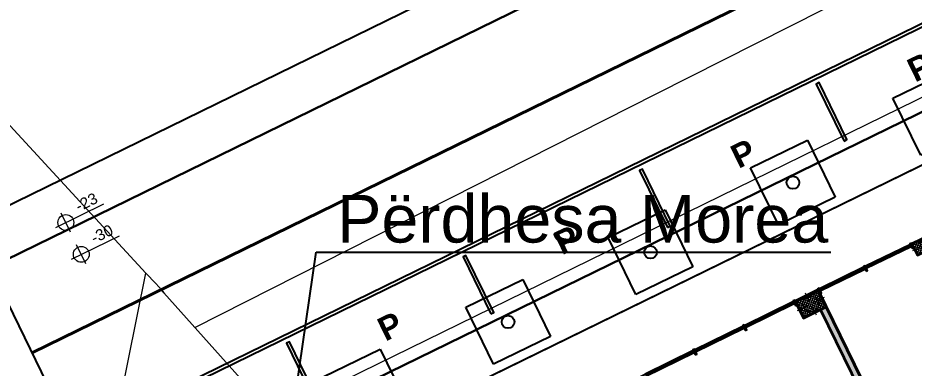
# Model space of a CAD drawing. Header units: metres. Extents: x 7511825 to 7512099, y 4692231 to 4692445.
# Drawn here: x 7511865.49 to 7511893.77, y 4692384.83 to 4692395.86 of the extents above; entities that cross this region are included whole.
import ezdxf
from ezdxf import colors
from ezdxf.entities.mleader import LeaderData, LeaderLine
from ezdxf.math import Vec2, Vec3

# ---------------------------------------------------------------- set-up
doc = ezdxf.new("R2010")
doc.units = ezdxf.units.M
doc.header["$XCLIPFRAME"] = 0
doc.header["$PDMODE"] = 32
doc.header["$PDSIZE"] = 0.5
for name, color, linetype, lineweight in [('- lokalet e_Pen_No__132', 255, 'Continuous', 0), ('A - Alumil_Pen_No__102', 254, 'Continuous', 13), ('A - Alumil_Pen_No__42', 8, 'Continuous', 25), ('A - Muret_Pen_No__7', 7, 'Continuous', 35), ('A - Perdhesa Polyine_Pen_No__6', 1, 'Continuous', 0), ('A - Pllaka Suteren_Pen_No__42', 8, 'Continuous', 25), ('A - Sanitaria_Pen_No__42', 8, 'Continuous', 25), ('A - Shtyllat_Pen_No__1', 7, 'Continuous', 0), ('A - Shtyllat_Pen_No__7', 7, 'Continuous', 35), ('Drawing & Figure_Pen_No__42', 8, 'Continuous', 25), ('Parcela Baze', 7, 'Continuous', 0), ('Site & Landscape - Terrain_Pen_No__42', 8, 'Continuous', 25)]:
    doc.layers.add(name, color=color, linetype=linetype, lineweight=lineweight)
for name, color, linetype in [('A - Alumil', 7, 'Continuous'), ('A - Muret', 7, 'Continuous'), ('A - Pllaka Suteren', 7, 'Continuous'), ('A - Shtyllat', 7, 'Continuous'), ('fer +', 32, 'Continuous'), ('Site & Landscape - Terrain', 7, 'Continuous')]:
    doc.layers.add(name, color=color, linetype=linetype)
for name, color, linetype, lineweight, true_color in [('Annotation - Text_Pen_No__108', 7, 'Continuous', 13, 0xfd8379), ('Annotation - Text_Pen_No__62', 7, 'Continuous', 20, 0xaaaaaa), ('Drawing & Figure_Pen_No__108', 7, 'Continuous', 13, 0xfd8379), ('parcelat e vjetra', 7, 'Continuous', 0, 0x848443)]:
    doc.layers.add(name, color=color, linetype=linetype, lineweight=lineweight, true_color=true_color)
doc.styles.add('GENERATED_STYLE_1', font='arial.ttf')
doc.styles.add('GENERATED_STYLE_2', font='arialbd.ttf')
doc.styles.get("Standard").update_dxf_attribs({"font": 'arial.ttf'})
picture_1 = doc.add_image_def('image1.tif', size_in_pixel=(11235, 8447))
picture_2 = doc.add_image_def('image2.png', size_in_pixel=(905, 1019))
pattern_1 = [(44.99999999999999, (0, 0), (-45.96193909124158, 45.96193909124162), []), (135.0000000000002, (0, 0), (45.96193909124145, 45.96193909124175), [])]
pattern_2 = [(44.99999999999999, (0, 0), (-79.54951288348656, 79.54951288348661), []), (44.99999999999999, (-26.51650429449552, 26.51650429449554), (-79.54951288348656, 79.54951288348661), [])]

# ---------------------------------------------------------------- blocks, each defined once
blk = doc.blocks.new('Slab_1', base_point=(-1850.000000000003, -19000.83600967443))
at = {"layer": 'A - Pllaka Suteren_Pen_No__42', "color": 8, "linetype": 'Continuous', "lineweight": 25, "flags": 128}
blk.add_lwpolyline([(-1850.000000000003, -19000.83600967443), (52099.99999999999, -19000.83600967443), (52099.99999999999, 0), (2.220446049250313e-13, 0), (1.110223024625157e-12, -8550.830745419273), (-1850.000000000002, -8550.830745419273)], close=True, dxfattribs=at)
blk = doc.blocks.new('Slab_3', base_point=(59073.70514619522, 12104.20488908456))
at = {"layer": 'Site & Landscape - Terrain_Pen_No__42', "color": 8, "linetype": 'Continuous', "lineweight": 25, "flags": 128}
blk.add_lwpolyline([(59073.70514619522, 12104.20488908456), (-0.4540726961798081, 12098.17796194351), (-0.0644499180567637, 5988.256210970855, -0.09700013500266898), (478.3923614024191, 5666.512951378401), (2102.903750614875, 4042.001562165945, 0.1989122530165558), (3163.56326233219, 3602.66173394591), (48978.67965644036, 3602.641573385622, 0.1989123673796585), (50039.33982822018, 4041.981401605801), (51660.8915844806, 5663.533157866219, -0.1988155642940143), (52720.99303350056, 6102.872882029355), (59074.31717907935, 6105.239380060766)], format="xyb", close=True, dxfattribs=at)
blk = doc.blocks.new('Slab_4', base_point=(59074.31600689085, 6104.298371527963))
at = {"layer": 'Site & Landscape - Terrain_Pen_No__42', "color": 8, "linetype": 'Continuous', "lineweight": 25, "flags": 128}
blk.add_lwpolyline([(59074.31600689085, 6104.298371527963), (52721.11159973312, 6102.78912284332, 0.198850629036627), (51660.80776356255, 5663.449336948165), (50039.33982822018, 4041.981401605799, -0.1989123673796578), (48978.67965644036, 3602.641573385622), (3163.56326233219, 3602.661733945909, -0.1989122530165558), (2102.903750614876, 4042.001562165943), (478.3923614024204, 5666.5129513784, 0.1975766247407969), (-574.5564539164235, 6105.832957794789), (-671.9724631827688, 6106.333770794439, 0.1779822679354161), (-3872.137727001686, 4887.039193916909), (-5490.789180732588, 2966.793450167437), (-4346.721220894819, 2002.413098128519), (-3439.904615287006, 3128.775407374026, -0.16016692028357), (-1543.711309811395, 4451.617128605742, -0.2759228411107993), (-51.97053657508133, 4075.555505796262), (1481.583399929547, 2542.001569291635, 0.1989122559971561), (2542.242928849808, 2102.661741071595), (49599.99999999999, 2102.641573385623, 0.1989123673796559), (50660.66017177982, 2541.981401605799), (52283.05265317472, 4164.373883000701, -0.1988858525819911), (53343.55979034882, 4603.713703414345), (59074.46904149566, 4604.298388375846)], format="xyb", close=True, dxfattribs=at)
blk = doc.blocks.new('Slab_70', base_point=(59073.55211159042, 13604.20487223668))
at = {"layer": 'Site & Landscape - Terrain_Pen_No__42', "color": 8, "linetype": 'Continuous', "lineweight": 25, "flags": 128}
blk.add_lwpolyline([(59073.55211159042, 13604.20487223668), (-0.6071073009810621, 13598.17794509563), (-0.4540726961796485, 12098.17796194351), (59073.70514619522, 12104.20488908456)], close=True, dxfattribs=at)
blk = doc.blocks.new('Morph_1')
at = {"layer": 'Site & Landscape - Terrain_Pen_No__42', "color": 8, "linetype": 'Continuous', "lineweight": 25, "flags": 128}
for points in [[(0.145128764643232, 2102.641573385623), (49599.99999999999, 2102.641573385635), (49661.23383793244, 2102.641573385635), (49783.29401270874, 2112.623825903056), (49904.13439607187, 2132.521900694349), (50022.95081520777, 2162.20337935473), (50138.95256645043, 2201.470736540813), (50251.3676772843, 2250.062654469183), (50359.44804369393, 2307.655761943128), (50462.47440867288, 2373.866786334604), (50559.76114876037, 2448.255104200335), (50660.66017177983, 2541.981401605814), (52283.05265317472, 4164.373883000713), (52383.833907137, 4258.002256619035), (52481.11305739359, 4332.400499589562), (52584.13266678434, 4398.622034702548), (52692.20715680582, 4456.226168567599), (52804.61730955797, 4504.829555177853), (52920.61505402056, 4544.108747014417), (53039.42844434251, 4573.802347536228), (53160.26679701405, 4593.712750730913), (53282.32595273507, 4603.707456150196), (53343.55979034882, 4603.713703414359), (59074.46904149573, 4604.298388375861)], [(73150.24494963167, 2.132307174712064), (0.6148023873038269, -5.330642736424362)]]:
    blk.add_lwpolyline(points, dxfattribs=at)
blk = doc.blocks.new('Slab_74', base_point=(25950.07379589134, 3852.645114607745))
at = {"layer": 'Site & Landscape - Terrain_Pen_No__42', "color": 8, "linetype": 'Continuous', "lineweight": 25, "flags": 128}
blk.add_lwpolyline([(25950.07379589134, 3852.645114607745), (26050.07379589135, 3852.645114607745), (26050.07379589135, 5852.645114607746), (25950.07379589134, 5852.645114607746)], close=True, dxfattribs=at)
blk = doc.blocks.new('Slab_75', base_point=(19750.07379589134, 3852.645114607746))
at = {"layer": 'Site & Landscape - Terrain_Pen_No__42', "color": 8, "linetype": 'Continuous', "lineweight": 25, "flags": 128}
blk.add_lwpolyline([(19750.07379589134, 3852.645114607746), (19850.07379589134, 3852.645114607746), (19850.07379589134, 5852.645114607748), (19750.07379589134, 5852.645114607748)], close=True, dxfattribs=at)
blk = doc.blocks.new('Slab_76', base_point=(13550.07379589134, 3852.645114607747))
at = {"layer": 'Site & Landscape - Terrain_Pen_No__42', "color": 8, "linetype": 'Continuous', "lineweight": 25, "flags": 128}
blk.add_lwpolyline([(13550.07379589134, 3852.645114607747), (13650.07379589134, 3852.645114607747), (13650.07379589134, 5852.64511460775), (13550.07379589134, 5852.64511460775)], close=True, dxfattribs=at)
blk = doc.blocks.new('Slab_77', base_point=(7350.073795891333, 3852.645114607748))
at = {"layer": 'Site & Landscape - Terrain_Pen_No__42', "color": 8, "linetype": 'Continuous', "lineweight": 25, "flags": 128}
blk.add_lwpolyline([(7350.073795891333, 3852.645114607748), (7450.073795891335, 3852.645114607748), (7450.073795891335, 5852.645114607751), (7350.073795891333, 5852.645114607751)], close=True, dxfattribs=at)
blk = doc.blocks.new('Slab_78', base_point=(59074.01116263729, 9094.722134572661))
at = {"layer": 'Site & Landscape - Terrain_Pen_No__42', "color": 8, "linetype": 'Continuous', "lineweight": 25, "flags": 128}
blk.add_lwpolyline([(59074.01116263729, 9094.722134572661), (59074.01116263729, 9114.722134572663), (-0.2592613071214982, 9114.722134572668), (-0.2592613071215006, 9094.722134572667)], close=True, dxfattribs=at)
blk = doc.blocks.new('Slab_79', base_point=(50934.18757382021, 6004.298371527964))
at = {"layer": 'Site & Landscape - Terrain_Pen_No__42', "color": 8, "linetype": 'Continuous', "lineweight": 25, "flags": 128}
blk.add_lwpolyline([(50934.18757382021, 6004.298371527964), (50934.18757382021, 6104.298371527964), (1865.313307690938, 6104.29837152797), (1865.313307690938, 6004.298371527971)], close=True, dxfattribs=at)
blk = doc.blocks.new('Deciduous Trees 25')
at = {"layer": 'A - Sanitaria_Pen_No__42', "color": 8, "linetype": 'Continuous', "lineweight": 25}
image = blk.add_image(picture_2, insert=(-1000, -1000), size_in_units=(2000.0000000000005, 1999.9999999999995), dxfattribs=at)
image.set_boundary_path([(-0.5, -0.5), (904.5, 1018.5)])
blk = doc.blocks.new('Wall_202', base_point=(23150, -18400.84061403969))
at = {"layer": 'A - Muret', "linetype": 'Continuous', "lineweight": 0, "true_color": 0x000000}
for points in [[(22950.00011710641, -600.0000000000085), (22950.00011710641, -5599.999914872935), (23149.99989088843, -5599.999914872935), (23149.99989088843, -600.0000000000085)], [(22950.00010868856, -6200.000031979341), (22950.00010868856, -11400.8406792568), (23150.00002371351, -11400.8406792568), (23149.99984190664, -6200.000031979341)], [(22950.00010868856, -12000.8406061385), (22950.00010868856, -18400.84061403969), (23149.99984190664, -18400.84061403969), (23150.00002371351, -12000.8406061385)]]:
    blk.add_hatch(color=18, dxfattribs=at).paths.add_polyline_path(points)
at = {"layer": 'A - Muret_Pen_No__7', "color": 7, "linetype": 'Continuous', "lineweight": 35, "flags": 128}
for points in [[(22950, -600.0000000000103), (22950, -5599.999914872936)], [(23150, -5599.999914872935), (23150, -600.0000000000085)], [(22950, -6200.000031979342), (22950, -11400.84057406553)], [(23150, -11400.84057406553), (23150, -6200.000031979343)], [(22950, -12000.84069117193), (22950, -18400.84061403969)], [(23150, -18400.84061403969), (23150, -12000.84069117193)]]:
    blk.add_lwpolyline(points, dxfattribs=at)
blk = doc.blocks.new('Wall_240', base_point=(17025, -0.003680407405740181))
at = {"layer": 'A - Muret', "linetype": 'Continuous', "lineweight": 0, "true_color": 0x000000}
for points in [[(17080.00003688041, -0.003702934515958933), (17080.00003688041, -50.00360515357971), (18775.00001265127, -50.00360515357971), (18775.00001265127, -0.003702934515958933)], [(18830.00000262789, -50.00360515357971), (20525.0000297333, -50.00360515357971), (20525.0000297333, -0.003702934515958933), (18830.00000262789, -0.003702934515958933)], [(20580.0000304087, -50.00362298936447), (22295.00003733981, -50.00362298936447), (22295.00003733981, -0.003693020484252241), (20580.0000304087, -0.003693020484252241)]]:
    blk.add_hatch(color=18, dxfattribs=at).paths.add_polyline_path(points)
at = {"layer": 'A - Muret_Pen_No__7', "color": 7, "linetype": 'Continuous', "lineweight": 35, "flags": 128}
for points in [[(18774.99998323618, -0.003680407405954406), (17080.00003688041, -0.003680407405746786)], [(17080.00003688041, -50.00368040740576), (18774.99998323618, -50.00368040740597)], [(20524.99996647235, -0.003680407406168762), (18830.00002011659, -0.003680407405961143)], [(18830.00002011659, -50.00368040740597), (20524.99996647235, -50.00368040740618)], [(22294.99996311958, -0.003680407406385569), (20580.00000335276, -0.003680407406175499)], [(20580.00000335276, -50.00368040740619), (22294.99996311959, -50.00368040740639)]]:
    blk.add_lwpolyline(points, dxfattribs=at)
blk = doc.blocks.new('Wall_241', base_point=(23150, -0.004643187221375911))
at = {"layer": 'A - Muret', "linetype": 'Continuous', "lineweight": 0, "true_color": 0x000000}
for points in [[(23205, -0.004647959247844335), (23205, -50.00464489936855), (24770.00001830917, -50.00464489936855), (24770.00001830917, -0.004647959247844335)], [(24825.00000543636, -50.00464489936855), (26395.0000139326, -50.00464489936855), (26395.0000139326, -0.004647959247844335), (24825.00000543636, -0.004647959247844335)]]:
    blk.add_hatch(color=18, dxfattribs=at).paths.add_polyline_path(points)
at = {"layer": 'A - Muret_Pen_No__7', "color": 7, "linetype": 'Continuous', "lineweight": 35, "flags": 128}
for points in [[(24770, -0.004643187221375911), (23205, -0.004643187221375911)], [(23205, -50.00464318722138), (24770, -50.00464318722138)], [(26394.99999999999, -0.004643187221375911), (24825, -0.004643187221375911)], [(24825, -50.00464318722138), (26395, -50.00464318722138)]]:
    blk.add_lwpolyline(points, dxfattribs=at)
blk = doc.blocks.new('Column_55', base_point=(22750, -300.0000000000104))
at = {"layer": 'A - Shtyllat', "linetype": 'Continuous', "lineweight": 0, "true_color": 0x000000}
h = blk.add_hatch(dxfattribs=at)
h.set_pattern_fill('CONCRETE_BLOCK', color=18, style=0, pattern_type=2)
h.set_pattern_definition(pattern_1)
h.paths.add_polyline_path([(22350, -1.032507412901396e-11), (22350, -600.0000000000105), (23150, -600.0000000000106), (23150, -1.043609643147647e-11)])
at = {"layer": 'A - Shtyllat_Pen_No__1', "color": 7, "linetype": 'Continuous', "lineweight": 13}
for p, q in [((22750, -220.0000000000104), (22750, 79.99999999998958)), ((22670, -300.0000000000104), (22270, -300.0000000000103)), ((22750, -380.0000000000105), (22750, -680.0000000000103)), ((22830, -300.0000000000104), (23230, -300.0000000000105))]:
    blk.add_line(p, q, dxfattribs=at)
blk.add_point((22750, -300.0000000000104), dxfattribs=at)
at = {"layer": 'A - Shtyllat_Pen_No__7', "color": 7, "linetype": 'Continuous', "lineweight": 35, "flags": 128}
blk.add_lwpolyline([(22350, -1.032507412901396e-11), (22350, -600.0000000000105), (23150, -600.0000000000106), (23150, -1.043609643147647e-11)], close=True, dxfattribs=at)
blk = doc.blocks.new('Column_59', base_point=(26925, -199.9999999999999))
at = {"layer": 'A - Shtyllat', "linetype": 'Continuous', "lineweight": 0, "true_color": 0x000000}
h = blk.add_hatch(dxfattribs=at)
h.set_pattern_fill('CONCRETE_BLOCK', color=18, style=0, pattern_type=2)
h.set_pattern_definition(pattern_1)
h.paths.add_polyline_path([(26450, 1.942890293094024e-13), (26450, -399.9999999999998), (27400, -400), (27400, 2.775557561562891e-14)])
at = {"layer": 'A - Shtyllat_Pen_No__1', "color": 7, "linetype": 'Continuous', "lineweight": 13}
for p, q in [((26925, -119.9999999999999), (26925, 80.00000000000013)), ((26845, -199.9999999999999), (26370, -199.9999999999998)), ((26925, -279.9999999999999), (26925, -479.9999999999999)), ((27005, -199.9999999999999), (27480, -200))]:
    blk.add_line(p, q, dxfattribs=at)
blk.add_point((26925, -199.9999999999999), dxfattribs=at)
at = {"layer": 'A - Shtyllat_Pen_No__7', "color": 7, "linetype": 'Continuous', "lineweight": 35, "flags": 128}
blk.add_lwpolyline([(26450, 1.942890293094024e-13), (26450, -399.9999999999998), (27400, -400), (27400, 2.775557561562891e-14)], close=True, dxfattribs=at)
blk = doc.blocks.new('Column_109', base_point=(22322.5, -55.00000000001041))
at = {"layer": 'A - Alumil_Pen_No__102', "linetype": 'Continuous', "lineweight": 13}
h = blk.add_hatch(dxfattribs=at)
h.set_pattern_fill('STEEL', color=254, style=0, pattern_type=2)
h.set_pattern_definition(pattern_2)
h.paths.add_polyline_path([(22295, -140.0000000000104), (22350, -140.0000000000104), (22350, 29.9999999999896), (22295, 29.9999999999896)])
at = {"layer": 'A - Alumil_Pen_No__42', "color": 8, "linetype": 'Continuous', "lineweight": 25, "flags": 128}
blk.add_lwpolyline([(22295, -140.0000000000104), (22350, -140.0000000000104), (22350, 29.9999999999896), (22295, 29.9999999999896)], close=True, dxfattribs=at)
blk = doc.blocks.new('Column_110', base_point=(18802.5, -55.00000000001041))
at = {"layer": 'A - Alumil_Pen_No__102', "linetype": 'Continuous', "lineweight": 13}
h = blk.add_hatch(dxfattribs=at)
h.set_pattern_fill('STEEL', color=254, style=0, pattern_type=2)
h.set_pattern_definition(pattern_2)
h.paths.add_polyline_path([(18775, -140.0000000000104), (18830, -140.0000000000104), (18830, 29.9999999999896), (18775, 29.9999999999896)])
at = {"layer": 'A - Alumil_Pen_No__42', "color": 8, "linetype": 'Continuous', "lineweight": 25, "flags": 128}
blk.add_lwpolyline([(18775, -140.0000000000104), (18830, -140.0000000000104), (18830, 29.9999999999896), (18775, 29.9999999999896)], close=True, dxfattribs=at)
blk = doc.blocks.new('Column_111', base_point=(20552.5, -55.00000000001041))
at = {"layer": 'A - Alumil_Pen_No__102', "linetype": 'Continuous', "lineweight": 13}
h = blk.add_hatch(dxfattribs=at)
h.set_pattern_fill('STEEL', color=254, style=0, pattern_type=2)
h.set_pattern_definition(pattern_2)
h.paths.add_polyline_path([(20525, -140.0000000000104), (20580, -140.0000000000104), (20580, 29.9999999999896), (20525, 29.9999999999896)])
at = {"layer": 'A - Alumil_Pen_No__42', "color": 8, "linetype": 'Continuous', "lineweight": 25, "flags": 128}
blk.add_lwpolyline([(20525, -140.0000000000104), (20580, -140.0000000000104), (20580, 29.9999999999896), (20525, 29.9999999999896)], close=True, dxfattribs=at)
blk = doc.blocks.new('Column_112', base_point=(23177.5, -55.00000000001037))
at = {"layer": 'A - Alumil_Pen_No__102', "linetype": 'Continuous', "lineweight": 13}
h = blk.add_hatch(dxfattribs=at)
h.set_pattern_fill('STEEL', color=254, style=0, pattern_type=2)
h.set_pattern_definition(pattern_2)
h.paths.add_polyline_path([(23150, -140.0000000000104), (23205, -140.0000000000104), (23205, 29.99999999998964), (23150, 29.99999999998964)])
at = {"layer": 'A - Alumil_Pen_No__42', "color": 8, "linetype": 'Continuous', "lineweight": 25, "flags": 128}
blk.add_lwpolyline([(23150, -140.0000000000104), (23205, -140.0000000000104), (23205, 29.99999999998964), (23150, 29.99999999998964)], close=True, dxfattribs=at)
blk = doc.blocks.new('Column_113', base_point=(26422.5, -55.00000000001037))
at = {"layer": 'A - Alumil_Pen_No__102', "linetype": 'Continuous', "lineweight": 13}
h = blk.add_hatch(dxfattribs=at)
h.set_pattern_fill('STEEL', color=254, style=0, pattern_type=2)
h.set_pattern_definition(pattern_2)
h.paths.add_polyline_path([(26395, -140.0000000000104), (26450, -140.0000000000104), (26450, 29.99999999998964), (26395, 29.99999999998964)])
at = {"layer": 'A - Alumil_Pen_No__42', "color": 8, "linetype": 'Continuous', "lineweight": 25, "flags": 128}
blk.add_lwpolyline([(26395, -140.0000000000104), (26450, -140.0000000000104), (26450, 29.99999999998964), (26395, 29.99999999998964)], close=True, dxfattribs=at)
blk = doc.blocks.new('Column_114', base_point=(24797.5, -55.00000000001037))
at = {"layer": 'A - Alumil_Pen_No__102', "linetype": 'Continuous', "lineweight": 13}
h = blk.add_hatch(dxfattribs=at)
h.set_pattern_fill('STEEL', color=254, style=0, pattern_type=2)
h.set_pattern_definition(pattern_2)
h.paths.add_polyline_path([(24770, -140.0000000000104), (24825, -140.0000000000104), (24825, 29.99999999998964), (24770, 29.99999999998964)])
at = {"layer": 'A - Alumil_Pen_No__42', "color": 8, "linetype": 'Continuous', "lineweight": 25, "flags": 128}
blk.add_lwpolyline([(24770, -140.0000000000104), (24825, -140.0000000000104), (24825, 29.99999999998964), (24770, 29.99999999998964)], close=True, dxfattribs=at)

msp = doc.modelspace()

# ---------------------------------------------------------------- linework, layer by layer
at = {"layer": '- lokalet e_Pen_No__132', "color": 255, "linetype": 'Continuous', "lineweight": 0, "flags": 128}
for points in [[(7511899.075916148, 4692370.280859612), (7511904.802749554, 4692372.988235268), (7511896.420705603, 4692390.100984005), (7511890.781106889, 4692387.253180017)], [(7511893.505574491, 4692367.558490457), (7511899.075916148, 4692370.280859612), (7511890.781106889, 4692387.253180017), (7511884.869914306, 4692384.425445324), (7511889.112583503, 4692376.31371774), (7511890.931929008, 4692377.202878654), (7511893.429999997, 4692372.429499995), (7511891.638880744, 4692371.315373288)]]:
    msp.add_lwpolyline(points, close=True, dxfattribs=at)
at = {"layer": 'A - Perdhesa Polyine_Pen_No__6', "linetype": 'Continuous', "lineweight": 0}
msp.add_lwpolyline([(7511902.894614684, 4692372.085933802), (7511876.615180241, 4692359.242498696), (7511872.026729549, 4692368.631254219), (7511873.688786674, 4692369.443544257), (7511869.934187023, 4692377.125971472), (7511894.551503427, 4692389.157086769)], close=True, dxfattribs=at)
at = {"layer": 'A - Shtyllat_Pen_No__1', "color": 7, "linetype": 'Continuous', "flags": 128}
for points in [[(7511893.697108962, 4692388.739522235), (7511893.872745681, 4692388.380145354), (7511894.726265774, 4692388.797282563), (7511894.550629054, 4692389.156659444)], [(7511890.013495929, 4692386.939245861), (7511890.276951008, 4692386.400180539), (7511890.99570477, 4692386.751453978), (7511890.732249691, 4692387.2905193)]]:
    msp.add_lwpolyline(points, close=True, dxfattribs=at)
at = {"layer": 'Drawing & Figure_Pen_No__108', "color": 11, "linetype": 'Continuous', "lineweight": 13, "true_color": 0xfd8379}
for points in [[(7511866.694759703, 4692389.260077648), (7511868.209585248, 4692390.00041183)], [(7511867.15163752, 4692389.110717859), (7511866.857449017, 4692389.712667992)], [(7511867.184183894, 4692388.25864845), (7511868.699009439, 4692388.998982632)], [(7511867.64106171, 4692388.109288661), (7511867.346873207, 4692388.711238794)]]:
    msp.add_lwpolyline(points, dxfattribs=at)
for centre in [(7511867.004628514, 4692389.4115185), (7511867.494052704, 4692388.410089303)]:
    msp.add_circle(centre, 0.2505125059277162, dxfattribs=at)
at = {"layer": 'Drawing & Figure_Pen_No__42', "color": 8, "linetype": 'Continuous', "lineweight": 25}
for centre in [(7511889.942933626, 4692390.673363202), (7511885.450722612, 4692388.477904206), (7511880.958511597, 4692386.28244521)]:
    msp.add_circle(centre, 0.1999999999999999, dxfattribs=at)
at = {"layer": 'Parcela Baze', "flags": 128}
msp.add_lwpolyline([(7511868.089, 4692380.675), (7511937.066000001, 4692414.438)], dxfattribs=at)
at = {"layer": 'parcelat e vjetra', "lineweight": 0, "flags": 128}
msp.add_lwpolyline([(7511942.993, 4692405.116), (7511913.452, 4692385.678), (7511902.611, 4692378.579), (7511894.291, 4692373.23), (7511877.791, 4692378.6), (7511870.102, 4692387.2), (7511870.032, 4692387.28), (7511869.842, 4692387.49), (7511869.532, 4692387.82), (7511855.942, 4692402.56), (7511850.842, 4692406.99), (7511889.413, 4692421.428), (7511926.304, 4692436.845), (7511934.243, 4692423.576)], close=True, dxfattribs=at)
for points in [[(7511871.079878964, 4692386.106261011), (7511885.627816277, 4692393.466018589), (7511894.088, 4692397.746), (7511897.7, 4692397.706), (7511908.118, 4692402.948), (7511915.233, 4692406.594), (7511920.631, 4692409.869), (7511923.58, 4692411.059), (7511923.278, 4692411.647), (7511933.435, 4692416.688), (7511936.797488972, 4692418.186758123)], [(7511866.161, 4692371.131), (7511869.532000001, 4692387.82), (7511869.842, 4692387.49), (7511870.032000001, 4692387.28), (7511870.102000001, 4692387.2), (7511877.791, 4692378.6), (7511894.291, 4692373.23), (7511894.943, 4692372.976), (7511892.856000001, 4692371.514), (7511892.757999999, 4692370.324), (7511892.71, 4692369.743), (7511892.786, 4692367.666), (7511893.466, 4692365.435), (7511890.286, 4692365.442), (7511887.703, 4692365.8), (7511877.458, 4692367.218), (7511869.461, 4692368.275), (7511866.082, 4692368.871), (7511866.161, 4692371.131)]]:
    msp.add_lwpolyline(points, dxfattribs=at)

# ---------------------------------------------------------------- block references
at = {"layer": 'A - Alumil', "color": 8, "lineweight": 25, "xscale": 0.001, "yscale": 0.001, "zscale": 0.001, "rotation": 26.04594870372196}
for name, p in [('Column_113', (7511893.696551838, 4692388.678032905)), ('Column_114', (7511892.236583258, 4692387.964508732)), ('Column_112', (7511890.781106889, 4692387.253180017)), ('Column_109', (7511890.012938806, 4692386.877756529)), ('Column_111', (7511888.422696107, 4692386.100564044)), ('Column_110', (7511886.850422252, 4692385.332153396))]:
    msp.add_blockref(name, p, dxfattribs=at)
at = {"layer": 'A - Muret', "color": 7, "lineweight": 35, "xscale": 0.001, "yscale": 0.001, "zscale": 0.001, "rotation": 26.04594870372196}
for name, p in [('Wall_241', (7511890.732251719, 4692387.290515142)), ('Wall_240', (7511885.229292803, 4692384.601078737)), ('Wall_202', (7511898.811907891, 4692370.758427538))]:
    msp.add_blockref(name, p, dxfattribs=at)
at = {"layer": 'A - Pllaka Suteren', "color": 8, "linetype": 'Continuous', "lineweight": 25, "xscale": 0.001, "yscale": 0.001, "zscale": 0.001, "rotation": 26.04594870372196}
msp.add_blockref('Slab_1', (7511876.614305877, 4692359.242071373), dxfattribs=at)
at = {"layer": 'A - Sanitaria_Pen_No__42', "color": 8, "linetype": 'Continuous', "lineweight": 25, "xscale": 0.001, "yscale": 0.001, "rotation": 116.045948703722}
for p in [(7511894.435144641, 4692392.868822197), (7511889.942933626, 4692390.673363202), (7511885.450722612, 4692388.477904206), (7511880.958511597, 4692386.28244521), (7511876.466300583, 4692384.086986214)]:
    msp.add_blockref('Deciduous Trees 25', p, dxfattribs=at)
at = {"layer": 'A - Shtyllat', "color": 7, "lineweight": 35, "xscale": 0.001, "yscale": 0.001, "zscale": 0.001, "rotation": 26.04594870372196}
for name, p in [('Column_59', (7511894.211687355, 4692388.768402415)), ('Column_55', (7511890.504600339, 4692386.845349933))]:
    msp.add_blockref(name, p, dxfattribs=at)
at = {"layer": 'Site & Landscape - Terrain', "color": 8, "linetype": 'Continuous', "lineweight": 25, "xscale": 0.001, "yscale": 0.001, "zscale": 0.001, "rotation": 26.04594870372196}
for name, p in [('Slab_70', (7511917.03399018, 4692415.286848237)), ('Slab_3', (7511917.692765364, 4692413.939252144)), ('Slab_78', (7511919.0144795, 4692411.235540197)), ('Slab_4', (7511920.327823935, 4692408.548951139)), ('Slab_79', (7511913.058298194, 4692404.88484328)), ('Slab_74', (7511891.556289274, 4692391.981387718)), ('Slab_75', (7511885.985947616, 4692389.259018564)), ('Slab_76', (7511880.415605959, 4692386.536649409)), ('Slab_77', (7511874.845264301, 4692383.814280254))]:
    msp.add_blockref(name, p, dxfattribs=at)
at = {"layer": 'Site & Landscape - Terrain', "linetype": 'Continuous', "lineweight": 0, "xscale": 0.001, "yscale": 0.001, "zscale": 0.001, "rotation": 26.04594870372196}
msp.add_blockref('Morph_1', (7511869.933312683, 4692377.125544162), dxfattribs=at)

# ---------------------------------------------------------------- texts
at = {"layer": 'Annotation - Text_Pen_No__108', "color": 11, "linetype": 'Continuous', "lineweight": 13, "true_color": 0xfd8379, "char_height": 0.3500000000000001, "attachment_point": 2, "rotation": 26.04594870372195, "style": 'GENERATED_STYLE_1'}
for s, insert in [('\\A1;-23', (7511867.578304868, 4692390.215022143)), ('\\A1;-30', (7511868.067729059, 4692389.213592945))]:
    msp.add_mtext(s, dxfattribs=dict(at, insert=insert))
at = {"layer": 'Annotation - Text_Pen_No__62', "color": 253, "linetype": 'Continuous', "lineweight": 20, "true_color": 0xaaaaaa, "char_height": 0.7500000000000003, "attachment_point": 2, "rotation": 26.04594870372195, "style": 'GENERATED_STYLE_2'}
for insert in [(7511893.781314635, 4692394.646945179), (7511888.210972977, 4692391.924576025), (7511882.640631319, 4692389.20220687), (7511877.070289661, 4692386.479837715)]:
    msp.add_mtext('\\A1;P', dxfattribs=dict(at, insert=insert))

# ---------------------------------------------------------------- pictures from other files: only their frames are drawn
at = {"layer": 'fer +', "lineweight": 13}
image = msp.add_image(picture_1, insert=(7510761.385077205, 4690852.668166598), size_in_units=(2378.0750000000003, 1787.9483333333335), dxfattribs=at)
image.set_boundary_path([(5025.280434943736, 987.8931494690478), (5895.767949923873, 1572.597013030201)])
image.dxf.flags = 15

# ---------------------------------------------------------------- leaders
at = {"layer": 'A - Perdhesa Polyine_Pen_No__6', "linetype": 'Continuous'}
ml = msp.add_multileader_mtext('Standard', dxfattribs=at)
ml.set_content('Përdhesa Morea', color=256)
ml.set_leader_properties()
ml.build(insert=Vec2(0, 0))
ml.multileader.update_dxf_attribs({"text_left_attachment_type": 6, "text_right_attachment_type": 6, "dogleg_length": 0.36, "arrow_head_size": 1.2})
ctx = ml.context
ctx.base_point, ctx.char_height, ctx.arrow_head_size, ctx.landing_gap_size, ctx.plane_origin = Vec3(7511875.265853332, 4692388.482324269), 1.5, 1.2, 0.3, Vec3(7511872.480409915, 4692371.913832963)
ctx.left_attachment, ctx.right_attachment = 6, 6
notes = []
notes.append((ctx, [(0, (1, 1, 0), (7511874.905853332, 4692388.482324269), (1, 0), 0.36, [(0, [(7511872.480409915, 4692371.913832963)], 0, [])])]))
ctx.mtext.insert, ctx.mtext.flow_direction = Vec3(7511875.565853332, 4692390.282324268), 5
for ctx, leaders in notes:
    for number, flags, end, landing, length, lines in leaders:
        leader = LeaderData()
        leader.index, (leader.has_last_leader_line, leader.has_dogleg_vector, leader.attachment_direction) = number, flags
        leader.last_leader_point, leader.dogleg_vector, leader.dogleg_length = Vec3(end), Vec3(landing), length
        for number, points, colour, breaks in lines:
            line = LeaderLine()
            line.index, line.vertices, line.color, line.breaks = number, Vec3.list(points), colors.encode_raw_color(colour), breaks
            leader.lines.append(line)
        ctx.leaders.append(leader)

doc.saveas('drawing.dxf')
